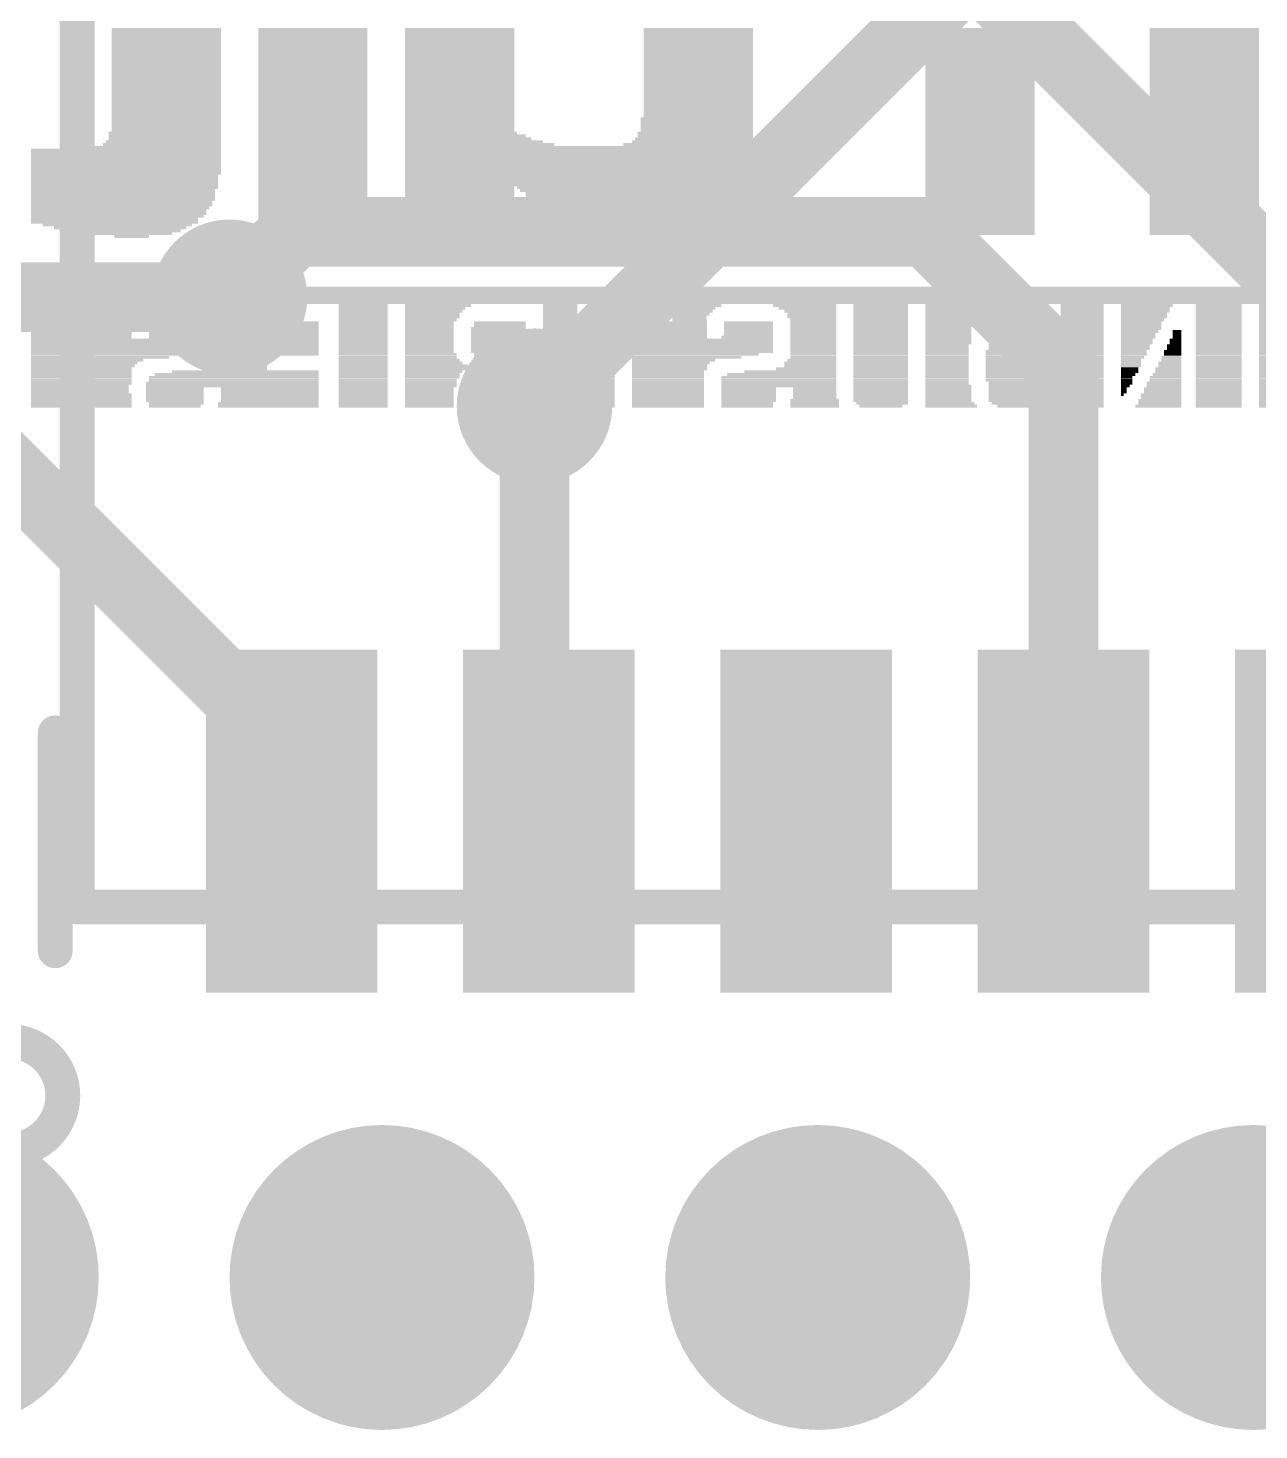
# Model space of a CAD drawing. Extents: x -7.4 to 58.7, y -8.7 to 28.8.
# Drawn here: x 29.69 to 36.86, y 0.38 to 8.55 of the extents above; entities that cross this region are included whole.
import ezdxf

# ---------------------------------------------------------------- set-up
doc = ezdxf.new("R2010")
doc.units = 0
for name, color, linetype in [('1', 12, 'CONTINUOUS'), ('16', 132, 'CONTINUOUS'), ('17', 110, 'CONTINUOUS'), ('18', 110, 'CONTINUOUS'), ('21', 40, 'CONTINUOUS'), ('22', 6, 'CONTINUOUS'), ('51', 253, 'CONTINUOUS')]:
    doc.layers.add(name, color=color, linetype=linetype)

# ---------------------------------------------------------------- blocks, each defined once
blk = doc.blocks.new('ROUNDP')
at = {"const_width": 0.5}
blk.add_lwpolyline([(0, -0.25, 1), (0, 0.25, 1), (0, -0.25)], format="xyb", dxfattribs=at)
blk = doc.blocks.new('RECT')
blk.add_solid([(-0.5, -0.5), (0.5, -0.5), (-0.5, 0.5), (0.5, 0.5)])
blk = doc.blocks.new('ROUNDV')
at = {"const_width": 0.5}
blk.add_lwpolyline([(0, -0.25, 1), (0, 0.25, 1), (0, -0.25)], format="xyb", dxfattribs=at)

msp = doc.modelspace()

# ---------------------------------------------------------------- linework, layer by layer
at = {"layer": '1', "const_width": 0.4064}
for points in [[(37.223, 6.87), (30.123, 13.97)], [(30.861, 6.985), (31.242, 7.366)], [(31.242, 7.366), (34.925, 7.366)], [(34.925, 7.366), (35.723, 6.568)], [(35.723, 6.568), (35.723, 3.93)], [(31.115, 4.445), (29.21, 6.35)], [(32.639, 6.35), (32.639, 4.014)], [(31.115, 4.445), (31.115, 4.038)], [(31.115, 4.038), (31.223, 3.93)], [(32.639, 4.014), (32.723, 3.93)]]:
    msp.add_lwpolyline(points, dxfattribs=at)
at = {"layer": '1', "const_width": 0.2032}
for points in [[(31.242, 7.4676, 1), (31.242, 7.2644)], [(31.3138, 7.2942, 1), (31.1702, 7.4378)], [(34.9968, 7.4378, 1), (34.8532, 7.2942)], [(34.925, 7.2644, 1), (34.925, 7.4676)], [(30.7892, 7.0568, 1), (30.9328, 6.9132)], [(35.8246, 6.568, 1), (35.6214, 6.568)], [(35.6512, 6.4962, 1), (35.7948, 6.6398)], [(32.7406, 6.35, 1), (32.5374, 6.35)], [(31.2166, 4.445, 1), (31.0134, 4.445)], [(31.0432, 4.3732, 1), (31.1868, 4.5168)], [(31.1868, 4.1098, 1), (31.0432, 3.9662)], [(32.7108, 4.0858, 1), (32.5672, 3.9422)], [(31.0134, 4.038, 1), (31.2166, 4.038)], [(31.1512, 3.8582, 1), (31.2948, 4.0018)], [(32.5374, 4.014, 1), (32.7406, 4.014)], [(32.6512, 3.8582, 1), (32.7948, 4.0018)], [(35.6214, 3.93, 1), (35.8246, 3.93)]]:
    msp.add_lwpolyline(points, format="xyb", dxfattribs=at)
at = {"layer": '16', "const_width": 0.4064}
for points in [[(35.306, 9.017), (32.639, 6.35)], [(27.305, 6.985), (30.861, 6.985)]]:
    msp.add_lwpolyline(points, dxfattribs=at)
at = {"layer": '16', "const_width": 0.2032}
for points in [[(30.861, 6.8834, 1), (30.861, 7.0866)], [(32.5672, 6.4218, 1), (32.7108, 6.2782)]]:
    msp.add_lwpolyline(points, format="xyb", dxfattribs=at)
at = {"layer": '21', "const_width": 0.2032}
msp.add_lwpolyline([(29.973, 3.43), (29.973, 19.43)], dxfattribs=at)
at = {"layer": '21'}
for points, const_width in [([(29.9222, 3.43, 1), (30.0238, 3.43)], 0.1016), ([(29.573, 2.0138, 1), (29.573, 2.6462, 1), (29.573, 2.0138)], 0.2032)]:
    msp.add_lwpolyline(points, format="xyb", dxfattribs=dict(at, const_width=const_width))
at = {"layer": '51', "const_width": 0.2032}
for points in [[(29.973, 3.43), (29.973, 19.43)], [(29.845, 3.175), (29.845, 4.445)], [(45.973, 3.43), (29.973, 3.43)]]:
    msp.add_lwpolyline(points, dxfattribs=at)
at = {"layer": '51', "const_width": 0.1016}
for points in [[(29.8958, 4.445, 1), (29.7942, 4.445)], [(29.973, 3.4808, 1), (29.973, 3.3792)], [(29.9222, 3.43, 1), (30.0238, 3.43)], [(29.7942, 3.175, 1), (29.8958, 3.175)]]:
    msp.add_lwpolyline(points, format="xyb", dxfattribs=at)

# ---------------------------------------------------------------- block references
at = {"layer": '1', "xscale": 2, "rotation": 90}
for p in [(31.223, 3.93), (32.723, 3.93), (34.223, 3.93), (35.723, 3.93), (37.223, 3.93)]:
    msp.add_blockref('RECT', p, dxfattribs=at)
at = {"layer": '17', "xscale": 1.778, "yscale": 1.778}
for p in [(29.21, 1.27), (29.21, 1.27), (31.75, 1.27), (31.75, 1.27), (34.29, 1.27), (34.29, 1.27), (36.83, 1.27), (36.83, 1.27)]:
    msp.add_blockref('ROUNDP', p, dxfattribs=at)
at = {"layer": '18', "xscale": 0.9064, "yscale": 0.9064}
for p in [(30.861, 6.985), (30.861, 6.985), (32.639, 6.35), (32.639, 6.35)]:
    msp.add_blockref('ROUNDV', p, dxfattribs=at)
at = {"layer": '22', "rotation": 180}
for p, xscale, yscale in [((30.492, 8.5461), 0.6371, 0.0168), ((30.492, 8.5293), 0.6371, 0.0168), ((30.492, 8.5126), 0.6371, 0.0167), ((30.492, 8.4958), 0.6371, 0.0168), ((31.3469, 8.5461), 0.637, 0.0168), ((31.3469, 8.5293), 0.637, 0.0168), ((31.3469, 8.5126), 0.637, 0.0167), ((31.3469, 8.4958), 0.637, 0.0168), ((32.2019, 8.5461), 0.6371, 0.0168), ((32.2019, 8.5293), 0.6371, 0.0168), ((32.2019, 8.5126), 0.6371, 0.0167), ((32.2019, 8.4958), 0.6371, 0.0168), ((33.5933, 8.5461), 0.637, 0.0168), ((33.5933, 8.5293), 0.637, 0.0168), ((33.5933, 8.5126), 0.637, 0.0167), ((33.5933, 8.4958), 0.637, 0.0168), ((35.2362, 8.5461), 0.6371, 0.0168), ((35.2362, 8.5293), 0.6371, 0.0168), ((35.2362, 8.5126), 0.6371, 0.0167), ((35.2362, 8.4958), 0.6371, 0.0168), ((36.5438, 8.5461), 0.6371, 0.0168), ((36.5438, 8.5293), 0.6371, 0.0168), ((36.5438, 8.5126), 0.6371, 0.0167), ((36.5438, 8.4958), 0.6371, 0.0168), ((30.492, 8.479), 0.6371, 0.0168), ((30.492, 8.4623), 0.6371, 0.0167), ((30.492, 8.4455), 0.6371, 0.0168), ((30.492, 8.4288), 0.6371, 0.0167), ((30.492, 8.412), 0.6371, 0.0168), ((31.3469, 8.479), 0.637, 0.0168), ((31.3469, 8.4623), 0.637, 0.0167), ((31.3469, 8.4455), 0.637, 0.0168), ((31.3469, 8.4288), 0.637, 0.0167), ((31.3469, 8.412), 0.637, 0.0168), ((32.2019, 8.479), 0.6371, 0.0168), ((32.2019, 8.4623), 0.6371, 0.0167), ((32.2019, 8.4455), 0.6371, 0.0168), ((32.2019, 8.4288), 0.6371, 0.0167), ((32.2019, 8.412), 0.6371, 0.0168), ((33.5933, 8.479), 0.637, 0.0168), ((33.5933, 8.4623), 0.637, 0.0167), ((33.5933, 8.4455), 0.637, 0.0168), ((33.5933, 8.4288), 0.637, 0.0167), ((33.5933, 8.412), 0.637, 0.0168), ((35.2362, 8.479), 0.6371, 0.0168), ((35.2362, 8.4623), 0.6371, 0.0167), ((35.2362, 8.4455), 0.6371, 0.0168), ((35.2362, 8.4288), 0.6371, 0.0167), ((35.2362, 8.412), 0.6371, 0.0168), ((36.5438, 8.479), 0.6371, 0.0168), ((36.5438, 8.4623), 0.6371, 0.0167), ((36.5438, 8.4455), 0.6371, 0.0168), ((36.5438, 8.4288), 0.6371, 0.0167), ((36.5438, 8.412), 0.6371, 0.0168), ((30.492, 8.3952), 0.6371, 0.0168), ((30.492, 8.3785), 0.6371, 0.0167), ((30.492, 8.3617), 0.6371, 0.0168), ((30.492, 8.3449), 0.6371, 0.0168), ((31.3469, 8.3952), 0.637, 0.0168), ((31.3469, 8.3785), 0.637, 0.0167), ((31.3469, 8.3617), 0.637, 0.0168), ((31.3469, 8.3449), 0.637, 0.0168), ((32.2019, 8.3952), 0.6371, 0.0168), ((32.2019, 8.3785), 0.6371, 0.0167), ((32.2019, 8.3617), 0.6371, 0.0168), ((32.2019, 8.3449), 0.6371, 0.0168), ((33.5933, 8.3952), 0.637, 0.0168), ((33.5933, 8.3785), 0.637, 0.0167), ((33.5933, 8.3617), 0.637, 0.0168), ((33.5933, 8.3449), 0.637, 0.0168), ((35.2362, 8.3952), 0.6371, 0.0168), ((35.2362, 8.3785), 0.6371, 0.0167), ((35.2362, 8.3617), 0.6371, 0.0168), ((35.2362, 8.3449), 0.6371, 0.0168), ((36.5438, 8.3952), 0.6371, 0.0168), ((36.5438, 8.3785), 0.6371, 0.0167), ((36.5438, 8.3617), 0.6371, 0.0168), ((36.5438, 8.3449), 0.6371, 0.0168), ((30.492, 8.3282), 0.6371, 0.0167), ((30.492, 8.3114), 0.6371, 0.0168), ((30.492, 8.2946), 0.6371, 0.0168), ((30.492, 8.2779), 0.6371, 0.0167), ((30.492, 8.2611), 0.6371, 0.0168), ((31.3469, 8.3282), 0.637, 0.0167), ((31.3469, 8.3114), 0.637, 0.0168), ((31.3469, 8.2946), 0.637, 0.0168), ((31.3469, 8.2779), 0.637, 0.0167), ((31.3469, 8.2611), 0.637, 0.0168), ((32.2019, 8.3282), 0.6371, 0.0167), ((32.2019, 8.3114), 0.6371, 0.0168), ((32.2019, 8.2946), 0.6371, 0.0168), ((32.2019, 8.2779), 0.6371, 0.0167), ((32.2019, 8.2611), 0.6371, 0.0168), ((33.5933, 8.3282), 0.637, 0.0167), ((33.5933, 8.3114), 0.637, 0.0168), ((33.5933, 8.2946), 0.637, 0.0168), ((33.5933, 8.2779), 0.637, 0.0167), ((33.5933, 8.2611), 0.637, 0.0168), ((35.2362, 8.3282), 0.6371, 0.0167), ((35.2362, 8.3114), 0.6371, 0.0168), ((35.2362, 8.2946), 0.6371, 0.0168), ((35.2362, 8.2779), 0.6371, 0.0167), ((35.2362, 8.2611), 0.6371, 0.0168), ((36.5438, 8.3282), 0.6371, 0.0167), ((36.5438, 8.3114), 0.6371, 0.0168), ((36.5438, 8.2946), 0.6371, 0.0168), ((36.5438, 8.2779), 0.6371, 0.0167), ((36.5438, 8.2611), 0.6371, 0.0168), ((30.492, 8.2444), 0.6371, 0.0167), ((30.492, 8.2276), 0.6371, 0.0168), ((30.492, 8.2108), 0.6371, 0.0168), ((30.492, 8.1941), 0.6371, 0.0167), ((30.492, 8.1773), 0.6371, 0.0168), ((31.3469, 8.2444), 0.637, 0.0167), ((31.3469, 8.2276), 0.637, 0.0168), ((31.3469, 8.2108), 0.637, 0.0168), ((31.3469, 8.1941), 0.637, 0.0167), ((31.3469, 8.1773), 0.637, 0.0168), ((32.2019, 8.2444), 0.6371, 0.0167), ((32.2019, 8.2276), 0.6371, 0.0168), ((32.2019, 8.2108), 0.6371, 0.0168), ((32.2019, 8.1941), 0.6371, 0.0167), ((32.2019, 8.1773), 0.6371, 0.0168), ((33.5933, 8.2444), 0.637, 0.0167), ((33.5933, 8.2276), 0.637, 0.0168), ((33.5933, 8.2108), 0.637, 0.0168), ((33.5933, 8.1941), 0.637, 0.0167), ((33.5933, 8.1773), 0.637, 0.0168), ((35.2362, 8.2444), 0.6371, 0.0167), ((35.2362, 8.2276), 0.6371, 0.0168), ((35.2362, 8.2108), 0.6371, 0.0168), ((35.2362, 8.1941), 0.6371, 0.0167), ((35.2362, 8.1773), 0.6371, 0.0168), ((36.5438, 8.2444), 0.6371, 0.0167), ((36.5438, 8.2276), 0.6371, 0.0168), ((36.5438, 8.2108), 0.6371, 0.0168), ((36.5438, 8.1941), 0.6371, 0.0167), ((36.5438, 8.1773), 0.6371, 0.0168), ((30.492, 8.1605), 0.6371, 0.0168), ((30.492, 8.1438), 0.6371, 0.0167), ((30.492, 8.127), 0.6371, 0.0168), ((30.492, 8.1102), 0.6371, 0.0168), ((30.492, 8.0935), 0.6371, 0.0167), ((31.3469, 8.1605), 0.637, 0.0168), ((31.3469, 8.1438), 0.637, 0.0167), ((31.3469, 8.127), 0.637, 0.0168), ((31.3469, 8.1102), 0.637, 0.0168), ((31.3469, 8.0935), 0.637, 0.0167), ((32.2019, 8.1605), 0.6371, 0.0168), ((32.2019, 8.1438), 0.6371, 0.0167), ((32.2019, 8.127), 0.6371, 0.0168), ((32.2019, 8.1102), 0.6371, 0.0168), ((32.2019, 8.0935), 0.6371, 0.0167), ((33.5933, 8.1605), 0.637, 0.0168), ((33.5933, 8.1438), 0.637, 0.0167), ((33.5933, 8.127), 0.637, 0.0168), ((33.5933, 8.1102), 0.637, 0.0168), ((33.5933, 8.0935), 0.637, 0.0167), ((35.2362, 8.1605), 0.6371, 0.0168), ((35.2362, 8.1438), 0.6371, 0.0167), ((35.2362, 8.127), 0.6371, 0.0168), ((35.2362, 8.1102), 0.6371, 0.0168), ((35.2362, 8.0935), 0.6371, 0.0167), ((36.5438, 8.1605), 0.6371, 0.0168), ((36.5438, 8.1438), 0.6371, 0.0167), ((36.5438, 8.127), 0.6371, 0.0168), ((36.5438, 8.1102), 0.6371, 0.0168), ((36.5438, 8.0935), 0.6371, 0.0167), ((30.492, 8.0767), 0.6371, 0.0168), ((30.492, 8.0599), 0.6371, 0.0168), ((30.492, 8.0432), 0.6371, 0.0167), ((30.492, 8.0264), 0.6371, 0.0168), ((30.492, 8.0097), 0.6371, 0.0167), ((31.3469, 8.0767), 0.637, 0.0168), ((31.3469, 8.0599), 0.637, 0.0168), ((31.3469, 8.0432), 0.637, 0.0167), ((31.3469, 8.0264), 0.637, 0.0168), ((31.3469, 8.0097), 0.637, 0.0167), ((32.2019, 8.0767), 0.6371, 0.0168), ((32.2019, 8.0599), 0.6371, 0.0168), ((32.2019, 8.0432), 0.6371, 0.0167), ((32.2019, 8.0264), 0.6371, 0.0168), ((32.2019, 8.0097), 0.6371, 0.0167), ((33.5849, 8.0264), 0.6538, 0.0168), ((33.5849, 8.0097), 0.6538, 0.0167), ((33.5933, 8.0767), 0.637, 0.0168), ((33.5933, 8.0599), 0.637, 0.0168), ((33.5933, 8.0432), 0.637, 0.0167), ((35.2362, 8.0767), 0.6371, 0.0168), ((35.2362, 8.0599), 0.6371, 0.0168), ((35.2362, 8.0432), 0.6371, 0.0167), ((35.2362, 8.0264), 0.6371, 0.0168), ((35.2362, 8.0097), 0.6371, 0.0167), ((36.5438, 8.0767), 0.6371, 0.0168), ((36.5438, 8.0599), 0.6371, 0.0168), ((36.5438, 8.0432), 0.6371, 0.0167), ((36.5438, 8.0264), 0.6371, 0.0168), ((36.5438, 8.0097), 0.6371, 0.0167), ((30.4836, 7.9426), 0.6538, 0.0168), ((30.4836, 7.9258), 0.6538, 0.0168), ((30.492, 7.9929), 0.6371, 0.0168), ((30.492, 7.9761), 0.6371, 0.0168), ((30.492, 7.9594), 0.6371, 0.0167), ((31.3469, 7.9929), 0.637, 0.0168), ((31.3469, 7.9761), 0.637, 0.0168), ((31.3469, 7.9594), 0.637, 0.0167), ((31.3469, 7.9426), 0.637, 0.0168), ((31.3469, 7.9258), 0.637, 0.0168), ((32.2102, 7.9426), 0.6538, 0.0168), ((32.2019, 7.9929), 0.6371, 0.0168), ((32.2019, 7.9761), 0.6371, 0.0168), ((32.2019, 7.9594), 0.6371, 0.0167), ((32.2354, 7.9258), 0.7041, 0.0168), ((33.5765, 7.9426), 0.6706, 0.0168), ((33.5765, 7.9258), 0.6706, 0.0168), ((33.5849, 7.9929), 0.6538, 0.0168), ((33.5849, 7.9761), 0.6538, 0.0168), ((33.5849, 7.9594), 0.6538, 0.0167), ((35.2362, 7.9929), 0.6371, 0.0168), ((35.2362, 7.9761), 0.6371, 0.0168), ((35.2362, 7.9594), 0.6371, 0.0167), ((35.2362, 7.9426), 0.6371, 0.0168), ((35.2362, 7.9258), 0.6371, 0.0168), ((36.5438, 7.9929), 0.6371, 0.0168), ((36.5438, 7.9761), 0.6371, 0.0168), ((36.5438, 7.9594), 0.6371, 0.0167), ((36.5438, 7.9426), 0.6371, 0.0168), ((36.5438, 7.9258), 0.6371, 0.0168), ((30.2573, 7.842), 1.1065, 0.0168), ((30.4417, 7.8588), 0.7377, 0.0167), ((30.4668, 7.8755), 0.6874, 0.0168), ((30.4752, 7.8923), 0.6706, 0.0168), ((30.4836, 7.9091), 0.6538, 0.0167), ((31.3469, 7.9091), 0.637, 0.0167), ((31.3469, 7.8923), 0.637, 0.0168), ((31.3469, 7.8755), 0.637, 0.0168), ((31.3469, 7.8588), 0.637, 0.0167), ((31.3469, 7.842), 0.637, 0.0168), ((32.3192, 7.8755), 0.8718, 0.0168), ((32.8976, 7.8588), 2.0285, 0.0167), ((32.8976, 7.842), 2.0285, 0.0168), ((32.2522, 7.9091), 0.7377, 0.0167), ((32.2857, 7.8923), 0.8047, 0.0168), ((33.5346, 7.8755), 0.7544, 0.0168), ((33.5598, 7.8923), 0.7041, 0.0168), ((33.5682, 7.9091), 0.6873, 0.0167), ((35.2362, 7.9091), 0.6371, 0.0167), ((35.2362, 7.8923), 0.6371, 0.0168), ((35.2362, 7.8755), 0.6371, 0.0168), ((35.2362, 7.8588), 0.6371, 0.0167), ((35.2362, 7.842), 0.6371, 0.0168), ((36.5438, 7.9091), 0.6371, 0.0167), ((36.5438, 7.8923), 0.6371, 0.0168), ((36.5438, 7.8755), 0.6371, 0.0168), ((36.5438, 7.8588), 0.6371, 0.0167), ((36.5438, 7.842), 0.6371, 0.0168), ((30.2573, 7.8253), 1.1065, 0.0167), ((30.2573, 7.8085), 1.1065, 0.0168), ((30.2573, 7.7917), 1.1065, 0.0168), ((30.2573, 7.775), 1.1065, 0.0167), ((30.2573, 7.7582), 1.1065, 0.0168), ((31.3469, 7.8253), 0.637, 0.0167), ((31.3469, 7.8085), 0.637, 0.0168), ((31.3469, 7.7917), 0.637, 0.0168), ((31.3469, 7.775), 0.637, 0.0167), ((31.3469, 7.7582), 0.637, 0.0168), ((32.8892, 7.8253), 2.0117, 0.0167), ((32.8892, 7.8085), 2.0117, 0.0168), ((32.8892, 7.7917), 2.0117, 0.0168), ((32.8892, 7.775), 2.0117, 0.0167), ((32.8892, 7.7582), 2.0117, 0.0168), ((35.2362, 7.8253), 0.6371, 0.0167), ((35.2362, 7.8085), 0.6371, 0.0168), ((35.2362, 7.7917), 0.6371, 0.0168), ((35.2362, 7.775), 0.6371, 0.0167), ((35.2362, 7.7582), 0.6371, 0.0168), ((36.5438, 7.8253), 0.6371, 0.0167), ((36.5438, 7.8085), 0.6371, 0.0168), ((36.5438, 7.7917), 0.6371, 0.0168), ((36.5438, 7.775), 0.6371, 0.0167), ((36.5438, 7.7582), 0.6371, 0.0168), ((30.2489, 7.6911), 1.0897, 0.0168), ((30.2573, 7.7414), 1.1065, 0.0168), ((30.2573, 7.7247), 1.1065, 0.0167), ((30.2573, 7.7079), 1.1065, 0.0168), ((31.3469, 7.7414), 0.637, 0.0168), ((31.3469, 7.7247), 0.637, 0.0167), ((31.3469, 7.7079), 0.637, 0.0168), ((31.3469, 7.6911), 0.637, 0.0168), ((32.8892, 7.7414), 2.0117, 0.0168), ((32.8892, 7.7247), 2.0117, 0.0167), ((32.8892, 7.7079), 2.0117, 0.0168), ((32.8892, 7.6911), 2.0117, 0.0168), ((35.2362, 7.7414), 0.6371, 0.0168), ((35.2362, 7.7247), 0.6371, 0.0167), ((35.2362, 7.7079), 0.6371, 0.0168), ((35.2362, 7.6911), 0.6371, 0.0168), ((36.5438, 7.7414), 0.6371, 0.0168), ((36.5438, 7.7247), 0.6371, 0.0167), ((36.5438, 7.7079), 0.6371, 0.0168), ((36.5438, 7.6911), 0.6371, 0.0168), ((30.2489, 7.6744), 1.0897, 0.0167), ((30.2489, 7.6576), 1.0897, 0.0168), ((30.2489, 7.6408), 1.0897, 0.0168), ((30.2489, 7.6241), 1.0897, 0.0167), ((30.2405, 7.6073), 1.0729, 0.0168), ((31.3469, 7.6744), 0.637, 0.0167), ((31.3469, 7.6576), 0.637, 0.0168), ((31.3469, 7.6408), 0.637, 0.0168), ((31.3469, 7.6241), 0.637, 0.0167), ((31.3469, 7.6073), 0.637, 0.0168), ((32.8808, 7.6744), 1.995, 0.0167), ((32.8808, 7.6576), 1.995, 0.0168), ((32.8808, 7.6408), 1.995, 0.0168), ((32.2019, 7.6241), 0.6371, 0.0167), ((32.2019, 7.6073), 0.6371, 0.0168), ((33.2077, 7.6241), 1.3412, 0.0167), ((33.2077, 7.6073), 1.3076, 0.0168), ((35.2362, 7.6744), 0.6371, 0.0167), ((35.2362, 7.6576), 0.6371, 0.0168), ((35.2362, 7.6408), 0.6371, 0.0168), ((35.2362, 7.6241), 0.6371, 0.0167), ((35.2362, 7.6073), 0.6371, 0.0168), ((36.5438, 7.6744), 0.6371, 0.0167), ((36.5438, 7.6576), 0.6371, 0.0168), ((36.5438, 7.6408), 0.6371, 0.0168), ((36.5438, 7.6241), 0.6371, 0.0167), ((36.5438, 7.6073), 0.6371, 0.0168), ((30.2321, 7.5403), 1.0562, 0.0167), ((30.2321, 7.5235), 1.0562, 0.0168), ((30.2405, 7.5906), 1.0729, 0.0167), ((30.2405, 7.5738), 1.0729, 0.0168), ((30.2405, 7.557), 1.0729, 0.0168), ((31.3469, 7.5906), 0.637, 0.0167), ((31.3469, 7.5738), 0.637, 0.0168), ((31.3469, 7.557), 0.637, 0.0168), ((31.3469, 7.5403), 0.637, 0.0167), ((31.3469, 7.5235), 0.637, 0.0168), ((32.2019, 7.5906), 0.6371, 0.0167), ((32.2019, 7.5738), 0.6371, 0.0168), ((32.2019, 7.557), 0.6371, 0.0168), ((32.2019, 7.5403), 0.6371, 0.0167), ((32.2019, 7.5235), 0.6371, 0.0168), ((33.2245, 7.5906), 1.2741, 0.0167), ((33.2161, 7.5738), 1.2573, 0.0168), ((33.2328, 7.557), 1.2237, 0.0168), ((33.2328, 7.5403), 1.1903, 0.0167), ((33.2413, 7.5235), 1.1735, 0.0168), ((35.2362, 7.5906), 0.6371, 0.0167), ((35.2362, 7.5738), 0.6371, 0.0168), ((35.2362, 7.557), 0.6371, 0.0168), ((35.2362, 7.5403), 0.6371, 0.0167), ((35.2362, 7.5235), 0.6371, 0.0168), ((36.5438, 7.5906), 0.6371, 0.0167), ((36.5438, 7.5738), 0.6371, 0.0168), ((36.5438, 7.557), 0.6371, 0.0168), ((36.5438, 7.5403), 0.6371, 0.0167), ((36.5438, 7.5235), 0.6371, 0.0168), ((30.2237, 7.5067), 1.0394, 0.0168), ((30.2153, 7.49), 1.0226, 0.0167), ((30.2153, 7.4732), 1.0226, 0.0168), ((30.207, 7.4564), 1.0059, 0.0168), ((30.1902, 7.4397), 0.9723, 0.0167), ((31.3469, 7.5067), 0.637, 0.0168), ((31.3469, 7.49), 0.637, 0.0167), ((31.3469, 7.4732), 0.637, 0.0168), ((31.3469, 7.4564), 0.637, 0.0168), ((31.3469, 7.4397), 0.637, 0.0167), ((32.2019, 7.5067), 0.6371, 0.0168), ((32.2019, 7.49), 0.6371, 0.0167), ((32.2019, 7.4732), 0.6371, 0.0168), ((32.2019, 7.4564), 0.6371, 0.0168), ((32.2019, 7.4397), 0.6371, 0.0167), ((33.2496, 7.5067), 1.1232, 0.0168), ((33.2496, 7.49), 1.0896, 0.0167), ((33.2496, 7.4732), 1.0562, 0.0168), ((33.2496, 7.4564), 1.0226, 0.0168), ((33.258, 7.4397), 0.9724, 0.0167), ((35.2362, 7.5067), 0.6371, 0.0168), ((35.2362, 7.49), 0.6371, 0.0167), ((35.2362, 7.4732), 0.6371, 0.0168), ((35.2362, 7.4564), 0.6371, 0.0168), ((35.2362, 7.4397), 0.6371, 0.0167), ((36.5438, 7.5067), 0.6371, 0.0168), ((36.5438, 7.49), 0.6371, 0.0167), ((36.5438, 7.4732), 0.6371, 0.0168), ((36.5438, 7.4564), 0.6371, 0.0168), ((36.5438, 7.4397), 0.6371, 0.0167), ((30.1902, 7.4229), 0.9723, 0.0168), ((30.207, 7.4062), 0.8717, 0.0167), ((30.2237, 7.3894), 0.7712, 0.0168), ((30.2238, 7.3726), 0.7041, 0.0168), ((30.2573, 7.3559), 0.5365, 0.0167), ((31.3469, 7.4229), 0.637, 0.0168), ((31.3469, 7.4062), 0.637, 0.0167), ((31.3469, 7.3894), 0.637, 0.0168), ((31.3469, 7.3726), 0.637, 0.0168), ((31.3469, 7.3559), 0.637, 0.0167), ((32.2019, 7.4229), 0.6371, 0.0168), ((32.2019, 7.4062), 0.6371, 0.0167), ((32.2019, 7.3894), 0.6371, 0.0168), ((32.2019, 7.3726), 0.6371, 0.0168), ((32.2019, 7.3559), 0.6371, 0.0167), ((33.258, 7.4229), 0.9388, 0.0168), ((33.258, 7.4062), 0.8718, 0.0167), ((33.258, 7.3894), 0.7712, 0.0168), ((33.2496, 7.3726), 0.7208, 0.0168), ((33.2497, 7.3559), 0.5197, 0.0167), ((35.2362, 7.4229), 0.6371, 0.0168), ((35.2362, 7.4062), 0.6371, 0.0167), ((35.2362, 7.3894), 0.6371, 0.0168), ((35.2362, 7.3726), 0.6371, 0.0168), ((35.2362, 7.3559), 0.6371, 0.0167), ((36.5438, 7.4229), 0.6371, 0.0168), ((36.5438, 7.4062), 0.6371, 0.0167), ((36.5438, 7.3894), 0.6371, 0.0168), ((36.5438, 7.3726), 0.6371, 0.0168), ((36.5438, 7.3559), 0.6371, 0.0167), ((30.2908, 7.3391), 0.2012, 0.0168), ((36.703, 7.0373), 13.998, 0.0168), ((36.703, 7.0206), 13.998, 0.0167), ((36.703, 7.0038), 13.998, 0.0168), ((36.703, 6.987), 13.998, 0.0167), ((36.703, 6.9703), 13.998, 0.0168), ((36.703, 6.9535), 13.998, 0.0168), ((30.0477, 6.9367), 0.6874, 0.0167), ((30.0309, 6.92), 0.6538, 0.0168), ((30.0142, 6.9032), 0.6203, 0.0168), ((30.0142, 6.8864), 0.6203, 0.0167), ((30.0058, 6.8697), 0.6035, 0.0168), ((30.8608, 6.9367), 0.3353, 0.0167), ((30.8775, 6.92), 0.3018, 0.0168), ((30.8943, 6.9032), 0.2682, 0.0168), ((30.9027, 6.8864), 0.2515, 0.0167), ((30.9027, 6.8697), 0.2515, 0.0168), ((31.6403, 6.9367), 0.285, 0.0167), ((31.6403, 6.92), 0.285, 0.0168), ((31.6403, 6.9032), 0.285, 0.0168), ((31.6403, 6.8864), 0.285, 0.0167), ((31.6403, 6.8697), 0.285, 0.0168), ((32.0761, 6.9367), 0.3856, 0.0167), ((32.0594, 6.92), 0.3521, 0.0168), ((32.0426, 6.8864), 0.3186, 0.0167), ((32.0426, 6.8697), 0.3186, 0.0168), ((32.051, 6.9032), 0.3353, 0.0168), ((32.7886, 6.9367), 0.2012, 0.0167), ((32.7886, 6.92), 0.2012, 0.0168), ((32.7886, 6.9032), 0.2012, 0.0168), ((32.7886, 6.8864), 0.2012, 0.0167), ((32.7886, 6.8697), 0.2012, 0.0168), ((33.5513, 6.8864), 0.2179, 0.0167), ((33.5849, 6.9367), 0.285, 0.0167), ((33.543, 6.8697), 0.2012, 0.0168), ((33.5682, 6.92), 0.2515, 0.0168), ((33.5598, 6.9032), 0.2347, 0.0168), ((34.2135, 6.9367), 0.3688, 0.0167), ((34.2303, 6.92), 0.3352, 0.0168), ((34.2471, 6.9032), 0.3017, 0.0168), ((34.2555, 6.8864), 0.2849, 0.0167), ((34.2555, 6.8697), 0.2849, 0.0168), ((34.6578, 6.9367), 0.3185, 0.0167), ((34.6578, 6.92), 0.3185, 0.0168), ((34.6578, 6.9032), 0.3185, 0.0168), ((34.6578, 6.8864), 0.3185, 0.0167), ((34.6578, 6.8697), 0.3185, 0.0168), ((35.1356, 6.9367), 0.4359, 0.0167), ((35.1104, 6.92), 0.3856, 0.0168), ((35.0685, 6.8697), 0.3018, 0.0168), ((35.0937, 6.9032), 0.3521, 0.0168), ((35.0769, 6.8864), 0.3185, 0.0167), ((35.8313, 6.9367), 0.2515, 0.0167), ((35.8313, 6.92), 0.2515, 0.0168), ((35.8313, 6.9032), 0.2515, 0.0168), ((35.8313, 6.8864), 0.2515, 0.0167), ((35.8313, 6.8697), 0.2515, 0.0168), ((36.2084, 6.9367), 0.3017, 0.0167), ((36.2001, 6.92), 0.285, 0.0168), ((36.2001, 6.9032), 0.285, 0.0168), ((36.1917, 6.8864), 0.2682, 0.0167), ((36.1917, 6.8697), 0.2682, 0.0168), ((36.6275, 6.9367), 0.2683, 0.0167), ((36.6275, 6.92), 0.2683, 0.0168), ((36.6275, 6.9032), 0.2683, 0.0168), ((36.6275, 6.8864), 0.2683, 0.0167), ((36.6275, 6.8697), 0.2683, 0.0168), ((40.2822, 6.9367), 6.8397, 0.0167), ((40.2822, 6.92), 6.8397, 0.0168), ((40.2822, 6.9032), 6.8397, 0.0168), ((40.2822, 6.8864), 6.8397, 0.0167), ((40.2822, 6.8697), 6.8397, 0.0168), ((29.9974, 6.8361), 0.5868, 0.0167), ((29.9974, 6.8194), 0.5868, 0.0168), ((29.9974, 6.8026), 0.5868, 0.0168), ((29.9974, 6.7858), 0.5868, 0.0167), ((30.0058, 6.8529), 0.6035, 0.0168), ((30.5423, 6.8361), 0.3017, 0.0167), ((30.5423, 6.8194), 0.3017, 0.0168), ((30.5423, 6.8026), 0.3017, 0.0168), ((30.5423, 6.7858), 0.3017, 0.0167), ((30.9027, 6.8529), 0.2515, 0.0168), ((31.0787, 6.8361), 0.6035, 0.0167), ((31.0871, 6.8194), 0.5867, 0.0168), ((31.0871, 6.8026), 0.5867, 0.0168), ((31.0871, 6.7858), 0.5867, 0.0167), ((31.6403, 6.8529), 0.285, 0.0168), ((31.6403, 6.8361), 0.285, 0.0167), ((31.6403, 6.8194), 0.285, 0.0168), ((31.6403, 6.8026), 0.285, 0.0168), ((31.6403, 6.7858), 0.285, 0.0167), ((32.0342, 6.8529), 0.3018, 0.0168), ((32.0258, 6.8361), 0.285, 0.0167), ((32.0258, 6.8194), 0.285, 0.0168), ((32.0258, 6.8026), 0.285, 0.0168), ((32.0258, 6.7858), 0.285, 0.0167), ((32.4282, 6.8026), 0.3185, 0.0168), ((32.4282, 6.7858), 0.3185, 0.0167), ((32.4366, 6.8361), 0.3017, 0.0167), ((32.4366, 6.8194), 0.3017, 0.0168), ((32.7886, 6.8529), 0.2012, 0.0168), ((32.8976, 6.8361), 0.4191, 0.0167), ((32.8976, 6.8194), 0.4191, 0.0168), ((32.8976, 6.8026), 0.4191, 0.0168), ((32.8976, 6.7858), 0.4191, 0.0167), ((33.4257, 6.8361), 0.4359, 0.0167), ((33.4257, 6.8194), 0.4359, 0.0168), ((33.4257, 6.8026), 0.4359, 0.0168), ((33.4257, 6.7858), 0.4359, 0.0167), ((33.543, 6.8529), 0.2012, 0.0168), ((33.8867, 6.8361), 0.2849, 0.0167), ((33.8867, 6.8194), 0.2849, 0.0168), ((33.8867, 6.8026), 0.2849, 0.0168), ((33.8867, 6.7858), 0.2849, 0.0167), ((34.2638, 6.8529), 0.2682, 0.0168), ((34.2638, 6.8361), 0.2682, 0.0167), ((34.2638, 6.8194), 0.2682, 0.0168), ((34.2638, 6.8026), 0.2682, 0.0168), ((34.2638, 6.7858), 0.2682, 0.0167), ((34.6578, 6.8529), 0.3185, 0.0168), ((34.6578, 6.8361), 0.3185, 0.0167), ((34.6578, 6.8194), 0.3185, 0.0168), ((34.6578, 6.8026), 0.3185, 0.0168), ((34.6578, 6.7858), 0.3185, 0.0167), ((35.0517, 6.8026), 0.2683, 0.0168), ((35.0517, 6.7858), 0.2683, 0.0167), ((35.0685, 6.8529), 0.3018, 0.0168), ((35.0601, 6.8361), 0.285, 0.0167), ((35.0601, 6.8194), 0.285, 0.0168), ((35.4457, 6.8026), 0.3186, 0.0168), ((35.4457, 6.7858), 0.3186, 0.0167), ((35.4541, 6.8194), 0.3018, 0.0168), ((35.4625, 6.8361), 0.285, 0.0167), ((35.8313, 6.8529), 0.2515, 0.0168), ((35.8313, 6.8361), 0.2515, 0.0167), ((35.8313, 6.8194), 0.2515, 0.0168), ((35.8313, 6.8026), 0.2515, 0.0168), ((35.8313, 6.7858), 0.2515, 0.0167), ((36.1833, 6.8529), 0.2514, 0.0168), ((36.175, 6.8361), 0.2347, 0.0167), ((36.175, 6.8194), 0.2347, 0.0168), ((36.175, 6.8026), 0.2347, 0.0168), ((36.1666, 6.7858), 0.2179, 0.0167), ((36.3845, 6.7858), 0.0503, 0.0167), ((36.6275, 6.8529), 0.2683, 0.0168), ((36.6275, 6.8361), 0.2683, 0.0167), ((36.6275, 6.8194), 0.2683, 0.0168), ((36.6275, 6.8026), 0.2683, 0.0168), ((36.6275, 6.7858), 0.2683, 0.0167), ((40.2822, 6.8529), 6.8397, 0.0168), ((40.2822, 6.8361), 6.8397, 0.0167), ((40.2822, 6.8194), 6.8397, 0.0168), ((40.2822, 6.8026), 6.8397, 0.0168), ((40.2822, 6.7858), 6.8397, 0.0167), ((29.9974, 6.7691), 0.5868, 0.0168), ((29.9974, 6.7524), 0.5868, 0.0167), ((30.1986, 6.7356), 0.9891, 0.0168), ((30.1986, 6.7188), 0.9891, 0.0168), ((30.1986, 6.7021), 0.9891, 0.0167), ((30.5423, 6.7691), 0.3017, 0.0168), ((30.5423, 6.7524), 0.3017, 0.0167), ((31.0871, 6.7691), 0.5867, 0.0168), ((31.0871, 6.7524), 0.5867, 0.0167), ((31.0871, 6.7356), 0.5867, 0.0168), ((31.0871, 6.7188), 0.5867, 0.0168), ((31.0871, 6.7021), 0.5867, 0.0167), ((31.6403, 6.7691), 0.285, 0.0168), ((31.6403, 6.7524), 0.285, 0.0167), ((31.6403, 6.7356), 0.285, 0.0168), ((31.6403, 6.7188), 0.285, 0.0168), ((31.6403, 6.7021), 0.285, 0.0167), ((32.0258, 6.7691), 0.285, 0.0168), ((32.0258, 6.7524), 0.285, 0.0167), ((32.0258, 6.7356), 0.285, 0.0168), ((32.0258, 6.7188), 0.285, 0.0168), ((32.0258, 6.7021), 0.285, 0.0167), ((32.4282, 6.7691), 0.3185, 0.0168), ((32.4282, 6.7524), 0.3185, 0.0167), ((32.4282, 6.7356), 0.3185, 0.0168), ((32.4282, 6.7188), 0.3185, 0.0168), ((32.4282, 6.7021), 0.3185, 0.0167), ((32.8976, 6.7691), 0.4191, 0.0168), ((32.8976, 6.7524), 0.4191, 0.0167), ((32.8976, 6.7356), 0.4191, 0.0168), ((32.8976, 6.7188), 0.4191, 0.0168), ((32.8976, 6.7021), 0.4191, 0.0167), ((33.4257, 6.7691), 0.4359, 0.0168), ((33.4257, 6.7524), 0.4359, 0.0167), ((33.6184, 6.7356), 0.8214, 0.0168), ((33.6184, 6.7188), 0.8214, 0.0168), ((33.6184, 6.7021), 0.8214, 0.0167), ((33.8783, 6.7524), 0.3017, 0.0167), ((33.8867, 6.7691), 0.2849, 0.0168), ((34.2638, 6.7691), 0.2682, 0.0168), ((34.2638, 6.7524), 0.2682, 0.0167), ((34.2638, 6.7356), 0.2682, 0.0168), ((34.2638, 6.7188), 0.2682, 0.0168), ((34.2638, 6.7021), 0.2682, 0.0167), ((34.6578, 6.7691), 0.3185, 0.0168), ((34.6578, 6.7524), 0.3185, 0.0167), ((34.6578, 6.7356), 0.3185, 0.0168), ((34.6578, 6.7188), 0.3185, 0.0168), ((34.6578, 6.7021), 0.3185, 0.0167), ((35.0517, 6.7691), 0.2683, 0.0168), ((35.0517, 6.7524), 0.2683, 0.0167), ((35.0517, 6.7356), 0.2683, 0.0168), ((35.0517, 6.7188), 0.2683, 0.0168), ((35.0434, 6.7021), 0.2515, 0.0167), ((35.4457, 6.7691), 0.3186, 0.0168), ((35.4457, 6.7524), 0.3186, 0.0167), ((35.4457, 6.7356), 0.3186, 0.0168), ((35.4457, 6.7188), 0.3186, 0.0168), ((35.4457, 6.7021), 0.3186, 0.0167), ((35.8313, 6.7691), 0.2515, 0.0168), ((35.8313, 6.7524), 0.2515, 0.0167), ((35.8313, 6.7356), 0.2515, 0.0168), ((35.8313, 6.7188), 0.2515, 0.0168), ((35.8313, 6.7021), 0.2515, 0.0167), ((36.1582, 6.7691), 0.2012, 0.0168), ((36.1582, 6.7524), 0.2012, 0.0167), ((36.1498, 6.7356), 0.1844, 0.0168), ((36.1498, 6.7188), 0.1844, 0.0168), ((36.1414, 6.7021), 0.1676, 0.0167), ((36.3677, 6.7021), 0.0838, 0.0167), ((36.3761, 6.7356), 0.067, 0.0168), ((36.3761, 6.7188), 0.067, 0.0168), ((36.3845, 6.7691), 0.0503, 0.0168), ((36.3845, 6.7524), 0.0503, 0.0167), ((36.6275, 6.7691), 0.2683, 0.0168), ((36.6275, 6.7524), 0.2683, 0.0167), ((36.6275, 6.7356), 0.2683, 0.0168), ((36.6275, 6.7188), 0.2683, 0.0168), ((36.6275, 6.7021), 0.2683, 0.0167), ((40.2822, 6.7691), 6.8397, 0.0168), ((40.2822, 6.7524), 6.8397, 0.0167), ((40.2822, 6.7356), 6.8397, 0.0168), ((40.2822, 6.7188), 6.8397, 0.0168), ((40.2822, 6.7021), 6.8397, 0.0167), ((30.1986, 6.6853), 0.9891, 0.0168), ((30.165, 6.6518), 0.922, 0.0167), ((30.0309, 6.6182), 0.6538, 0.0168), ((30.1902, 6.6685), 0.9723, 0.0168), ((30.1064, 6.635), 0.8047, 0.0168), ((30.9278, 6.635), 0.3018, 0.0168), ((30.9278, 6.6182), 0.3018, 0.0168), ((31.0787, 6.6518), 0.6035, 0.0167), ((31.0871, 6.6853), 0.5867, 0.0168), ((31.0871, 6.6685), 0.5867, 0.0168), ((31.6403, 6.6853), 0.285, 0.0168), ((31.6403, 6.6685), 0.285, 0.0168), ((31.6403, 6.6518), 0.285, 0.0167), ((31.6403, 6.635), 0.285, 0.0168), ((31.6403, 6.6182), 0.285, 0.0168), ((32.0258, 6.6853), 0.285, 0.0168), ((32.0258, 6.6685), 0.285, 0.0168), ((32.0342, 6.6518), 0.3018, 0.0167), ((32.0342, 6.635), 0.3018, 0.0168), ((32.0426, 6.6182), 0.3186, 0.0168), ((32.4282, 6.6853), 0.3185, 0.0168), ((32.4282, 6.6685), 0.3185, 0.0168), ((32.4366, 6.6518), 0.3017, 0.0167), ((32.4366, 6.635), 0.3017, 0.0168), ((32.4533, 6.6182), 0.2682, 0.0168), ((32.8976, 6.6853), 0.4191, 0.0168), ((32.8976, 6.6685), 0.4191, 0.0168), ((32.8976, 6.6518), 0.4191, 0.0167), ((32.8976, 6.635), 0.4191, 0.0168), ((32.8976, 6.6182), 0.4191, 0.0168), ((33.6184, 6.6853), 0.8214, 0.0168), ((33.6184, 6.6685), 0.8214, 0.0168), ((33.5765, 6.6518), 0.7376, 0.0167), ((33.5262, 6.635), 0.637, 0.0168), ((33.4508, 6.6182), 0.4862, 0.0168), ((34.2555, 6.6182), 0.2849, 0.0168), ((34.2638, 6.6853), 0.2682, 0.0168), ((34.2638, 6.6685), 0.2682, 0.0168), ((34.2638, 6.6518), 0.2682, 0.0167), ((34.2638, 6.635), 0.2682, 0.0168), ((34.6578, 6.6853), 0.3185, 0.0168), ((34.6578, 6.6685), 0.3185, 0.0168), ((34.6578, 6.6518), 0.3185, 0.0167), ((34.6578, 6.635), 0.3185, 0.0168), ((34.6578, 6.6182), 0.3185, 0.0168), ((35.0434, 6.6853), 0.2515, 0.0168), ((35.0434, 6.6685), 0.2515, 0.0168), ((35.0434, 6.6518), 0.2515, 0.0167), ((35.0434, 6.635), 0.2515, 0.0168), ((35.0434, 6.6182), 0.2515, 0.0168), ((35.4374, 6.6685), 0.3353, 0.0168), ((35.4374, 6.6518), 0.3353, 0.0167), ((35.4374, 6.635), 0.3353, 0.0168), ((35.4374, 6.6182), 0.3353, 0.0168), ((35.4457, 6.6853), 0.3186, 0.0168), ((35.8313, 6.6853), 0.2515, 0.0168), ((35.8313, 6.6685), 0.2515, 0.0168), ((35.8313, 6.6518), 0.2515, 0.0167), ((35.8313, 6.635), 0.2515, 0.0168), ((35.8313, 6.6182), 0.2515, 0.0168), ((36.1414, 6.6853), 0.1676, 0.0168), ((36.1247, 6.635), 0.1341, 0.0168), ((36.1331, 6.6685), 0.1509, 0.0168), ((36.1331, 6.6518), 0.1509, 0.0167), ((36.1163, 6.6182), 0.1173, 0.0168), ((36.351, 6.635), 0.1173, 0.0168), ((36.351, 6.6182), 0.1173, 0.0168), ((36.3593, 6.6685), 0.1006, 0.0168), ((36.3593, 6.6518), 0.1006, 0.0167), ((36.3677, 6.6853), 0.0838, 0.0168), ((36.6275, 6.6853), 0.2683, 0.0168), ((36.6275, 6.6685), 0.2683, 0.0168), ((36.6275, 6.6518), 0.2683, 0.0167), ((36.6275, 6.635), 0.2683, 0.0168), ((36.6275, 6.6182), 0.2683, 0.0168), ((40.2822, 6.6853), 6.8397, 0.0168), ((40.2822, 6.6685), 6.8397, 0.0168), ((40.2822, 6.6518), 6.8397, 0.0167), ((40.2822, 6.635), 6.8397, 0.0168), ((40.2822, 6.6182), 6.8397, 0.0168), ((30.0142, 6.6015), 0.6203, 0.0167), ((29.9974, 6.568), 0.5868, 0.0167), ((29.9974, 6.5512), 0.5868, 0.0168), ((29.9974, 6.5344), 0.5868, 0.0168), ((30.0058, 6.5847), 0.6035, 0.0168), ((30.9027, 6.5344), 0.9555, 0.0168), ((30.953, 6.5512), 0.8549, 0.0168), ((30.8943, 6.568), 0.3688, 0.0167), ((30.9195, 6.6015), 0.3185, 0.0167), ((30.9195, 6.5847), 0.3185, 0.0168), ((31.6403, 6.6015), 0.285, 0.0167), ((31.6403, 6.5847), 0.285, 0.0168), ((31.6403, 6.568), 0.285, 0.0167), ((31.6403, 6.5512), 0.285, 0.0168), ((31.6403, 6.5344), 0.285, 0.0168), ((32.0845, 6.568), 0.4024, 0.0167), ((32.0426, 6.5344), 0.3186, 0.0168), ((32.051, 6.6015), 0.3353, 0.0167), ((32.0678, 6.5847), 0.3689, 0.0168), ((32.051, 6.5512), 0.3353, 0.0168), ((32.8976, 6.6015), 0.4191, 0.0167), ((32.8976, 6.5847), 0.4191, 0.0168), ((32.8976, 6.568), 0.4191, 0.0167), ((32.8976, 6.5512), 0.4191, 0.0168), ((32.8976, 6.5344), 0.4191, 0.0168), ((33.434, 6.6015), 0.4526, 0.0167), ((33.4257, 6.5847), 0.4359, 0.0168), ((33.4257, 6.568), 0.4359, 0.0167), ((33.4173, 6.5512), 0.4191, 0.0168), ((33.4173, 6.5344), 0.4191, 0.0168), ((34.0794, 6.5344), 0.637, 0.0168), ((34.1297, 6.5512), 0.5364, 0.0168), ((34.2219, 6.568), 0.352, 0.0167), ((34.2471, 6.6015), 0.3017, 0.0167), ((34.2471, 6.5847), 0.3017, 0.0168), ((34.6578, 6.6015), 0.3185, 0.0167), ((34.6578, 6.5847), 0.3185, 0.0168), ((34.6578, 6.568), 0.3185, 0.0167), ((34.6578, 6.5512), 0.3185, 0.0168), ((34.6578, 6.5344), 0.3185, 0.0168), ((35.0434, 6.6015), 0.2515, 0.0167), ((35.0434, 6.5847), 0.2515, 0.0168), ((35.0434, 6.568), 0.2515, 0.0167), ((35.0434, 6.5512), 0.2515, 0.0168), ((35.0434, 6.5344), 0.2515, 0.0168), ((35.4374, 6.6015), 0.3353, 0.0167), ((35.4374, 6.5847), 0.3353, 0.0168), ((35.4374, 6.568), 0.3353, 0.0167), ((35.4374, 6.5512), 0.3353, 0.0168), ((35.4374, 6.5344), 0.3353, 0.0168), ((35.8313, 6.6015), 0.2515, 0.0167), ((35.8313, 6.5847), 0.2515, 0.0168), ((35.8313, 6.568), 0.2515, 0.0167), ((35.8313, 6.5512), 0.2515, 0.0168), ((35.8313, 6.5344), 0.2515, 0.0168), ((36.1079, 6.568), 0.1006, 0.0167), ((36.1079, 6.5512), 0.1006, 0.0168), ((36.0995, 6.5344), 0.0838, 0.0168), ((36.1163, 6.6015), 0.1173, 0.0167), ((36.1163, 6.5847), 0.1173, 0.0168), ((36.3258, 6.5344), 0.1676, 0.0168), ((36.3342, 6.568), 0.1508, 0.0167), ((36.3342, 6.5512), 0.1508, 0.0168), ((36.3426, 6.6015), 0.1341, 0.0167), ((36.3426, 6.5847), 0.1341, 0.0168), ((36.6275, 6.6015), 0.2683, 0.0167), ((36.6275, 6.5847), 0.2683, 0.0168), ((36.6275, 6.568), 0.2683, 0.0167), ((36.6275, 6.5512), 0.2683, 0.0168), ((36.6275, 6.5344), 0.2683, 0.0168), ((40.2822, 6.6015), 6.8397, 0.0167), ((40.2822, 6.5847), 6.8397, 0.0168), ((40.2822, 6.568), 6.8397, 0.0167), ((40.2822, 6.5512), 6.8397, 0.0168), ((40.2822, 6.5344), 6.8397, 0.0168), ((29.9974, 6.5177), 0.5868, 0.0167), ((29.9974, 6.5009), 0.5868, 0.0168), ((29.9974, 6.4841), 0.5868, 0.0168), ((29.989, 6.4674), 0.57, 0.0167), ((29.989, 6.4506), 0.57, 0.0168), ((30.8775, 6.4841), 1.0058, 0.0168), ((30.8775, 6.4674), 1.0058, 0.0167), ((30.5423, 6.4506), 0.3353, 0.0168), ((30.8859, 6.5177), 0.989, 0.0167), ((30.8859, 6.5009), 0.989, 0.0168), ((31.0955, 6.4506), 0.5699, 0.0168), ((31.6403, 6.5177), 0.285, 0.0167), ((31.6403, 6.5009), 0.285, 0.0168), ((31.6403, 6.4841), 0.285, 0.0168), ((31.6403, 6.4674), 0.285, 0.0167), ((31.6403, 6.4506), 0.285, 0.0168), ((32.0426, 6.5177), 0.3186, 0.0167), ((32.0342, 6.5009), 0.3018, 0.0168), ((32.0342, 6.4841), 0.3018, 0.0168), ((32.0342, 6.4674), 0.3018, 0.0167), ((32.0258, 6.4506), 0.285, 0.0168), ((32.4366, 6.5009), 0.3017, 0.0168), ((32.4366, 6.4841), 0.3017, 0.0168), ((32.4366, 6.4674), 0.3017, 0.0167), ((32.4366, 6.4506), 0.3017, 0.0168), ((32.4449, 6.5177), 0.285, 0.0167), ((32.8976, 6.5177), 0.4191, 0.0167), ((32.8976, 6.5009), 0.4191, 0.0168), ((32.8976, 6.4841), 0.4191, 0.0168), ((32.8976, 6.4674), 0.4191, 0.0167), ((32.8976, 6.4506), 0.4191, 0.0168), ((33.4173, 6.5177), 0.4191, 0.0167), ((33.4173, 6.5009), 0.4191, 0.0168), ((33.4173, 6.4841), 0.4191, 0.0168), ((33.4173, 6.4674), 0.4191, 0.0167), ((33.4173, 6.4506), 0.4191, 0.0168), ((34.0627, 6.5177), 0.6705, 0.0167), ((34.0627, 6.5009), 0.6705, 0.0168), ((34.0627, 6.4841), 0.6705, 0.0168), ((34.0627, 6.4674), 0.6705, 0.0167), ((33.8867, 6.4506), 0.3185, 0.0168), ((34.2722, 6.4506), 0.2514, 0.0168), ((34.6578, 6.5177), 0.3185, 0.0167), ((34.6578, 6.5009), 0.3185, 0.0168), ((34.6578, 6.4841), 0.3185, 0.0168), ((34.6578, 6.4674), 0.3185, 0.0167), ((34.6578, 6.4506), 0.3185, 0.0168), ((35.0517, 6.4674), 0.2683, 0.0167), ((35.0517, 6.4506), 0.2683, 0.0168), ((35.0434, 6.5177), 0.2515, 0.0167), ((35.0434, 6.5009), 0.2515, 0.0168), ((35.0434, 6.4841), 0.2515, 0.0168), ((35.4374, 6.5177), 0.3353, 0.0167), ((35.4374, 6.5009), 0.3353, 0.0168), ((35.4457, 6.4841), 0.3186, 0.0168), ((35.4457, 6.4674), 0.3186, 0.0167), ((35.4457, 6.4506), 0.3186, 0.0168), ((35.8313, 6.5177), 0.2515, 0.0167), ((35.8313, 6.5009), 0.2515, 0.0168), ((35.8313, 6.4841), 0.2515, 0.0168), ((35.8313, 6.4674), 0.2515, 0.0167), ((35.8313, 6.4506), 0.2515, 0.0168), ((36.0911, 6.5177), 0.067, 0.0167), ((36.0911, 6.5009), 0.067, 0.0168), ((36.0911, 6.4841), 0.067, 0.0168), ((36.0744, 6.4506), 0.0335, 0.0168), ((36.0828, 6.4674), 0.0503, 0.0167), ((36.3007, 6.4506), 0.2179, 0.0168), ((36.309, 6.4841), 0.2011, 0.0168), ((36.309, 6.4674), 0.2011, 0.0167), ((36.3174, 6.5177), 0.1844, 0.0167), ((36.3174, 6.5009), 0.1844, 0.0168), ((36.6275, 6.5177), 0.2683, 0.0167), ((36.6275, 6.5009), 0.2683, 0.0168), ((36.6275, 6.4841), 0.2683, 0.0168), ((36.6275, 6.4674), 0.2683, 0.0167), ((36.6275, 6.4506), 0.2683, 0.0168), ((40.2822, 6.5177), 6.8397, 0.0167), ((40.2822, 6.5009), 6.8397, 0.0168), ((40.2822, 6.4841), 6.8397, 0.0168), ((40.2822, 6.4674), 6.8397, 0.0167), ((40.2822, 6.4506), 6.8397, 0.0168), ((29.989, 6.4338), 0.57, 0.0168), ((29.9974, 6.4171), 0.5868, 0.0167), ((29.9974, 6.4003), 0.5868, 0.0168), ((29.9974, 6.3835), 0.5868, 0.0168), ((30.5423, 6.4338), 0.3353, 0.0168), ((30.5423, 6.4171), 0.3353, 0.0167), ((30.5423, 6.4003), 0.3353, 0.0168), ((30.5423, 6.3835), 0.3353, 0.0168), ((31.0955, 6.4338), 0.5699, 0.0168), ((31.0955, 6.4171), 0.5699, 0.0167), ((31.0955, 6.4003), 0.5699, 0.0168), ((31.0955, 6.3835), 0.5699, 0.0168), ((31.6403, 6.4338), 0.285, 0.0168), ((31.6403, 6.4171), 0.285, 0.0167), ((31.6403, 6.4003), 0.285, 0.0168), ((31.6403, 6.3835), 0.285, 0.0168), ((32.0258, 6.4338), 0.285, 0.0168), ((32.0258, 6.4171), 0.285, 0.0167), ((32.0258, 6.4003), 0.285, 0.0168), ((32.0258, 6.3835), 0.285, 0.0168), ((32.4282, 6.4171), 0.3185, 0.0167), ((32.4282, 6.4003), 0.3185, 0.0168), ((32.4282, 6.3835), 0.3185, 0.0168), ((32.4366, 6.4338), 0.3017, 0.0168), ((32.8976, 6.4338), 0.4191, 0.0168), ((32.8976, 6.4171), 0.4191, 0.0167), ((32.8976, 6.4003), 0.4191, 0.0168), ((32.8976, 6.3835), 0.4191, 0.0168), ((33.4173, 6.4338), 0.4191, 0.0168), ((33.4173, 6.4171), 0.4191, 0.0167), ((33.4173, 6.4003), 0.4191, 0.0168), ((33.4173, 6.3835), 0.4191, 0.0168), ((33.8867, 6.4338), 0.3185, 0.0168), ((33.8867, 6.4171), 0.3185, 0.0167), ((33.8867, 6.4003), 0.3185, 0.0168), ((33.8867, 6.3835), 0.3185, 0.0168), ((34.2722, 6.3835), 0.285, 0.0168), ((34.2722, 6.4338), 0.2514, 0.0168), ((34.2722, 6.4171), 0.2514, 0.0167), ((34.2722, 6.4003), 0.2514, 0.0168), ((34.6578, 6.4338), 0.3185, 0.0168), ((34.6578, 6.4171), 0.3185, 0.0167), ((34.6578, 6.4003), 0.3185, 0.0168), ((34.6578, 6.3835), 0.3185, 0.0168), ((35.0517, 6.4338), 0.2683, 0.0168), ((35.0517, 6.4171), 0.2683, 0.0167), ((35.0517, 6.4003), 0.2683, 0.0168), ((35.0517, 6.3835), 0.2683, 0.0168), ((35.4457, 6.4338), 0.3186, 0.0168), ((35.4457, 6.4171), 0.3186, 0.0167), ((35.4457, 6.4003), 0.3186, 0.0168), ((35.4457, 6.3835), 0.3186, 0.0168), ((35.8313, 6.4338), 0.2515, 0.0168), ((35.8313, 6.4171), 0.2515, 0.0167), ((35.8313, 6.4003), 0.2515, 0.0168), ((35.8313, 6.3835), 0.2515, 0.0168), ((36.0744, 6.4338), 0.0335, 0.0168), ((36.066, 6.4171), 0.0167, 0.0167), ((36.2839, 6.3835), 0.2514, 0.0168), ((36.2923, 6.4171), 0.2347, 0.0167), ((36.2923, 6.4003), 0.2347, 0.0168), ((36.3007, 6.4338), 0.2179, 0.0168), ((36.6275, 6.4338), 0.2683, 0.0168), ((36.6275, 6.4171), 0.2683, 0.0167), ((36.6275, 6.4003), 0.2683, 0.0168), ((36.6275, 6.3835), 0.2683, 0.0168), ((40.2822, 6.4338), 6.8397, 0.0168), ((40.2822, 6.4171), 6.8397, 0.0167), ((40.2822, 6.4003), 6.8397, 0.0168), ((40.2822, 6.3835), 6.8397, 0.0168), ((29.9974, 6.3668), 0.5868, 0.0167), ((29.9974, 6.35), 0.5868, 0.0168), ((30.5507, 6.3668), 0.3185, 0.0167), ((30.5423, 6.35), 0.3017, 0.0168), ((31.0871, 6.3668), 0.5867, 0.0167), ((31.0871, 6.35), 0.5867, 0.0168), ((31.6403, 6.3668), 0.285, 0.0167), ((31.6403, 6.35), 0.285, 0.0168), ((32.0258, 6.3668), 0.285, 0.0167), ((32.0258, 6.35), 0.285, 0.0168), ((32.4282, 6.3668), 0.3185, 0.0167), ((32.4282, 6.35), 0.3185, 0.0168), ((32.8976, 6.3668), 0.4191, 0.0167), ((32.8976, 6.35), 0.4191, 0.0168), ((33.4173, 6.3668), 0.4191, 0.0167), ((33.4173, 6.35), 0.4191, 0.0168), ((33.8783, 6.3668), 0.3017, 0.0167), ((33.8783, 6.35), 0.3017, 0.0168), ((34.2722, 6.3668), 0.285, 0.0167), ((34.2722, 6.35), 0.285, 0.0168), ((34.6662, 6.3668), 0.3017, 0.0167), ((34.6578, 6.35), 0.2514, 0.0168), ((35.0601, 6.3668), 0.285, 0.0167), ((35.0685, 6.35), 0.3018, 0.0168), ((35.4541, 6.3668), 0.3018, 0.0167), ((35.4708, 6.35), 0.2683, 0.0168), ((35.8313, 6.3668), 0.2515, 0.0167), ((35.8313, 6.35), 0.2515, 0.0168), ((36.2755, 6.35), 0.2682, 0.0168), ((36.2839, 6.3668), 0.2514, 0.0167), ((36.6275, 6.3668), 0.2683, 0.0167), ((36.6275, 6.35), 0.2683, 0.0168), ((40.2822, 6.3668), 6.8397, 0.0167), ((40.2822, 6.35), 6.8397, 0.0168)]:
    msp.add_blockref('RECT', p, dxfattribs=dict(at, xscale=xscale, yscale=yscale))

doc.saveas('drawing.dxf')
